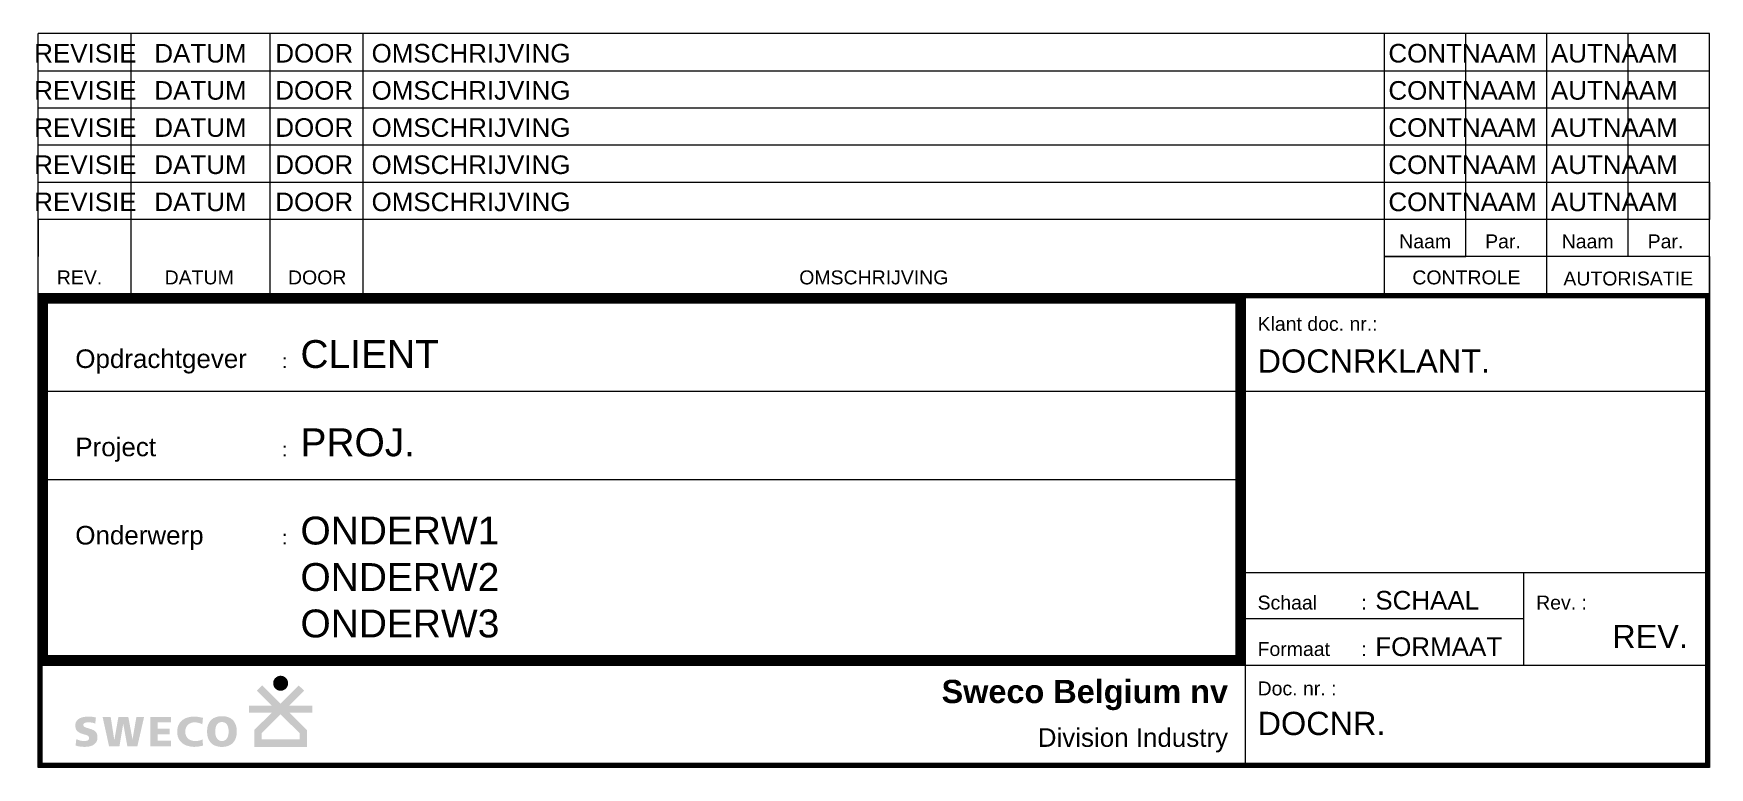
# Model space of a CAD drawing. Header units: millimetres. Extents: x -180 to 0, y 0 to 79.
import ezdxf
from ezdxf.enums import TextEntityAlignment as Align

# ---------------------------------------------------------------- set-up
doc = ezdxf.new("R2010")
doc.units = ezdxf.units.MM
doc.layers.add('TITEL', color=7, linetype='Continuous')
doc.styles.add('GMI_TITEL', font='arial.ttf')

# ---------------------------------------------------------------- blocks, each defined once
blk = doc.blocks.new('A$C11B52075')
for color, points in [(256, [(25.18, 9.23), (25.16, 9.2), (25.12, 9.13), (25.11, 9.09), (25.09, 9.02), (25.08, 8.98), (25.07, 8.94), (25.06, 8.9), (25.06, 8.86), (25.06, 8.81), (25.06, 8.73), (25.07, 8.69), (25.08, 8.65), (25.09, 8.61), (25.11, 8.54), (25.12, 8.5), (25.14, 8.47), (25.16, 8.43), (25.2, 8.36), (25.24, 8.3), (25.29, 8.25), (25.32, 8.22), (25.35, 8.19), (25.38, 8.17), (25.41, 8.15), (25.45, 8.13), (25.48, 8.11), (25.52, 8.09), (25.55, 8.07), (25.59, 8.06), (25.66, 8.03), (25.7, 8.03), (25.78, 8.01), (25.82, 8.01), (25.9, 8.01), (25.95, 8.01), (26.03, 8.03), (26.06, 8.03), (26.14, 8.06), (26.23, 8.1), (26.25, 8.11), (26.28, 8.13), (26.31, 8.15), (26.38, 8.19), (26.4, 8.22), (26.46, 8.27), (26.48, 8.3), (26.53, 8.36), (26.55, 8.4), (26.59, 8.47), (26.63, 8.55), (26.64, 8.61), (26.65, 8.65), (26.66, 8.69), (26.66, 8.73), (26.67, 8.77), (26.67, 8.86), (26.66, 8.9), (26.66, 8.94), (26.64, 9.02), (26.62, 9.09), (26.6, 9.13), (26.59, 9.16), (26.57, 9.2), (26.55, 9.23), (26.53, 9.26), (26.51, 9.3), (26.48, 9.33), (26.46, 9.35), (26.43, 9.38), (26.38, 9.43), (26.31, 9.48), (26.28, 9.5), (26.25, 9.52), (26.18, 9.56), (26.1, 9.58), (26.03, 9.6), (25.99, 9.61), (25.95, 9.61), (25.9, 9.62), (25.82, 9.62), (25.74, 9.61), (25.7, 9.6), (25.66, 9.59), (25.62, 9.58), (25.59, 9.57), (25.55, 9.56), (25.48, 9.52), (25.45, 9.5), (25.41, 9.48), (25.38, 9.46), (25.35, 9.43), (25.29, 9.38), (25.24, 9.33), (25.22, 9.3), (25.2, 9.26)]), (7, [(4.72, 5.19), (4.66, 5.18), (4.54, 5.15), (4.42, 5.12), (4.37, 5.1), (4.26, 5.06), (4.21, 5.03), (4.16, 5), (4.11, 4.97), (4.07, 4.94), (4.02, 4.9), (3.98, 4.86), (3.91, 4.78), (3.88, 4.73), (3.85, 4.68), (3.82, 4.63), (3.8, 4.58), (3.78, 4.52), (3.77, 4.46), (3.76, 4.39), (3.75, 4.33), (3.75, 4.26), (3.75, 4.15), (3.77, 4.06), (3.79, 3.97), (3.81, 3.9), (3.85, 3.82), (3.89, 3.76), (3.93, 3.7), (3.98, 3.65), (4.04, 3.6), (4.09, 3.56), (4.16, 3.52), (4.22, 3.48), (4.29, 3.45), (4.36, 3.42), (4.43, 3.4), (4.49, 3.37), (4.63, 3.33), (4.83, 3.27), (4.89, 3.25), (4.98, 3.22), (5.09, 3.17), (5.19, 3.08), (5.23, 2.99), (5.24, 2.87), (5.23, 2.82), (5.22, 2.78), (5.15, 2.7), (5.06, 2.65), (4.97, 2.62), (4.87, 2.6), (4.77, 2.6), (4.72, 2.6), (4.62, 2.6), (4.53, 2.61), (4.47, 2.61), (4.41, 2.62), (4.31, 2.64), (4.18, 2.68), (3.98, 2.75), (3.86, 2.8), (3.78, 2.11), (3.84, 2.09), (3.89, 2.08), (3.95, 2.06), (4.01, 2.04), (4.13, 2.02), (4.19, 2.01), (4.25, 2), (4.37, 1.99), (4.5, 1.98), (4.61, 1.97), (4.72, 1.97), (4.86, 1.97), (4.99, 1.98), (5.05, 1.99), (5.19, 2), (5.25, 2.02), (5.31, 2.03), (5.37, 2.04), (5.43, 2.06), (5.54, 2.1), (5.65, 2.15), (5.7, 2.18), (5.75, 2.21), (5.8, 2.24), (5.84, 2.28), (5.92, 2.36), (5.96, 2.4), (6.02, 2.5), (6.07, 2.61), (6.09, 2.67), (6.11, 2.73), (6.12, 2.79), (6.13, 2.86), (6.14, 2.94), (6.14, 3.01), (6.13, 3.11), (6.12, 3.21), (6.1, 3.29), (6.07, 3.37), (6.04, 3.45), (6, 3.51), (5.95, 3.57), (5.9, 3.63), (5.85, 3.67), (5.79, 3.72), (5.72, 3.76), (5.66, 3.79), (5.59, 3.82), (5.52, 3.85), (5.45, 3.88), (5.38, 3.9), (5.23, 3.94), (5.1, 3.98), (5.03, 4), (4.92, 4.04), (4.86, 4.06), (4.77, 4.1), (4.67, 4.17), (4.62, 4.26), (4.61, 4.37), (4.63, 4.42), (4.65, 4.46), (4.72, 4.52), (4.8, 4.56), (4.94, 4.59), (5.02, 4.6), (5.12, 4.6), (5.21, 4.61), (5.29, 4.6), (5.45, 4.59), (5.56, 4.57), (5.71, 4.54), (5.79, 4.51), (5.9, 4.47), (5.97, 5.12), (5.88, 5.15), (5.78, 5.17), (5.68, 5.19), (5.58, 5.2), (5.47, 5.21), (5.36, 5.22), (5.25, 5.23), (5.13, 5.23), (5.02, 5.22), (4.9, 5.21), (4.78, 5.2)]), (7, [(7.94, 2.77), (7.56, 5.19), (6.69, 5.19), (7.39, 2.01), (8.5, 2.01), (8.91, 4.47), (9.36, 2.01), (10.43, 2.01), (11.16, 5.19), (10.33, 5.19), (9.91, 2.77), (9.46, 5.19), (8.39, 5.19), (7.97, 2.77)]), (7, [(14.07, 2.01), (14.07, 2.63), (12.62, 2.63), (12.62, 3.32), (13.93, 3.32), (13.93, 3.94), (12.62, 3.94), (12.62, 4.61), (14.04, 4.61), (14.04, 5.19), (11.82, 5.19), (11.82, 2.01)]), (7, [(16.4, 1.98), (16.48, 1.97), (16.64, 1.97), (16.71, 1.98), (16.78, 1.98), (16.85, 1.98), (16.98, 2), (17.1, 2.02), (17.21, 2.04), (17.31, 2.06), (17.41, 2.08), (17.5, 2.11), (17.46, 2.77), (17.37, 2.73), (17.28, 2.7), (17.12, 2.65), (16.98, 2.62), (16.85, 2.6), (16.77, 2.6), (16.72, 2.6), (16.67, 2.6), (16.58, 2.6), (16.5, 2.61), (16.44, 2.61), (16.37, 2.63), (16.29, 2.65), (16.24, 2.67), (16.16, 2.69), (16.1, 2.72), (16.05, 2.75), (15.97, 2.8), (15.93, 2.83), (15.87, 2.88), (15.79, 2.98), (15.71, 3.1), (15.66, 3.22), (15.62, 3.34), (15.61, 3.43), (15.6, 3.49), (15.59, 3.54), (15.59, 3.6), (15.59, 3.68), (15.61, 3.78), (15.62, 3.86), (15.64, 3.91), (15.67, 4.02), (15.71, 4.09), (15.73, 4.14), (15.76, 4.17), (15.79, 4.23), (15.85, 4.3), (15.91, 4.35), (15.96, 4.4), (16.02, 4.44), (16.06, 4.47), (16.1, 4.49), (16.17, 4.52), (16.24, 4.55), (16.29, 4.56), (16.4, 4.59), (16.56, 4.61), (16.65, 4.6), (16.78, 4.6), (16.86, 4.58), (16.96, 4.57), (17.06, 4.54), (17.12, 4.52), (17.17, 4.51), (17.22, 4.49), (17.27, 4.47), (17.33, 4.45), (17.38, 4.42), (17.43, 4.4), (17.5, 5.09), (17.38, 5.11), (17.26, 5.14), (17.15, 5.16), (17.03, 5.18), (16.91, 5.2), (16.8, 5.21), (16.68, 5.22), (16.56, 5.23), (16.47, 5.23), (16.37, 5.22), (16.28, 5.21), (16.19, 5.2), (16.1, 5.19), (16.01, 5.17), (15.92, 5.15), (15.84, 5.13), (15.76, 5.1), (15.68, 5.07), (15.6, 5.04), (15.53, 5), (15.46, 4.96), (15.39, 4.92), (15.32, 4.88), (15.26, 4.83), (15.2, 4.78), (15.14, 4.72), (15.08, 4.66), (14.99, 4.54), (14.95, 4.47), (14.91, 4.39), (14.87, 4.32), (14.84, 4.24), (14.81, 4.16), (14.79, 4.08), (14.77, 3.99), (14.75, 3.9), (14.74, 3.8), (14.73, 3.7), (14.73, 3.6), (14.73, 3.49), (14.74, 3.38), (14.75, 3.28), (14.77, 3.18), (14.79, 3.09), (14.82, 3), (14.86, 2.91), (14.89, 2.83), (14.93, 2.76), (14.98, 2.69), (15.03, 2.62), (15.08, 2.55), (15.14, 2.49), (15.2, 2.43), (15.26, 2.38), (15.32, 2.33), (15.39, 2.28), (15.46, 2.24), (15.53, 2.2), (15.6, 2.17), (15.68, 2.14), (15.75, 2.1), (15.83, 2.08), (15.91, 2.06), (15.99, 2.04), (16.07, 2.02), (16.16, 2), (16.24, 1.99), (16.32, 1.98)])]:
    blk.add_hatch(color=color).paths.add_polyline_path(points)
h = blk.add_hatch(color=7)
h.paths.add_polyline_path([(23.02, 3.78), (23.02, 1.97), (28.7, 1.97), (28.7, 3.78), (26.8, 5.66), (29.27, 5.66), (29.27, 6.4), (26.8, 6.41), (28.4, 8.01), (27.82, 8.57), (25.85, 6.6), (23.87, 8.6), (23.3, 8.03), (24.93, 6.4), (22.46, 6.4), (22.46, 5.66), (24.92, 5.66)])
h.paths.add_polyline_path([(23.82, 2.77), (23.82, 3.45), (25.85, 5.47), (27.9, 3.45), (27.9, 2.77)], flags=16)
h = blk.add_hatch(color=7)
h.paths.add_polyline_path([(19.54, 1.97), (19.64, 1.97), (19.73, 1.97), (19.82, 1.98), (19.91, 2), (20, 2.01), (20.08, 2.03), (20.16, 2.06), (20.23, 2.08), (20.37, 2.14), (20.44, 2.18), (20.51, 2.22), (20.57, 2.26), (20.63, 2.31), (20.73, 2.41), (20.78, 2.47), (20.83, 2.53), (20.87, 2.59), (20.91, 2.65), (20.95, 2.72), (20.98, 2.78), (21.01, 2.86), (21.04, 2.93), (21.06, 3.01), (21.08, 3.09), (21.1, 3.17), (21.12, 3.25), (21.13, 3.34), (21.14, 3.43), (21.14, 3.52), (21.14, 3.62), (21.14, 3.71), (21.14, 3.8), (21.13, 3.89), (21.12, 3.98), (21.1, 4.07), (21.08, 4.15), (21.06, 4.23), (21.04, 4.31), (21.01, 4.38), (20.98, 4.45), (20.95, 4.52), (20.91, 4.59), (20.87, 4.65), (20.83, 4.71), (20.79, 4.77), (20.74, 4.82), (20.69, 4.88), (20.63, 4.93), (20.57, 4.97), (20.51, 5.02), (20.45, 5.06), (20.31, 5.12), (20.24, 5.15), (20.16, 5.18), (20.08, 5.2), (20, 5.22), (19.91, 5.24), (19.83, 5.25), (19.73, 5.26), (19.64, 5.27), (19.54, 5.27), (19.45, 5.27), (19.35, 5.26), (19.26, 5.25), (19.17, 5.24), (19.09, 5.22), (19, 5.2), (18.93, 5.18), (18.85, 5.15), (18.78, 5.12), (18.71, 5.09), (18.64, 5.06), (18.57, 5.02), (18.51, 4.97), (18.45, 4.93), (18.4, 4.88), (18.3, 4.77), (18.25, 4.71), (18.21, 4.65), (18.17, 4.59), (18.14, 4.52), (18.1, 4.45), (18.07, 4.38), (18.04, 4.31), (18.02, 4.23), (18, 4.15), (17.98, 4.07), (17.97, 3.98), (17.96, 3.89), (17.95, 3.8), (17.95, 3.71), (17.94, 3.62), (17.95, 3.52), (17.95, 3.43), (17.96, 3.34), (17.97, 3.25), (17.98, 3.17), (18, 3.09), (18.02, 3.01), (18.04, 2.93), (18.07, 2.86), (18.1, 2.78), (18.14, 2.72), (18.17, 2.65), (18.21, 2.59), (18.26, 2.53), (18.3, 2.47), (18.35, 2.41), (18.4, 2.36), (18.46, 2.31), (18.52, 2.26), (18.58, 2.22), (18.64, 2.18), (18.71, 2.14), (18.78, 2.11), (18.85, 2.08), (18.93, 2.06), (19.01, 2.03), (19.09, 2.01), (19.18, 2), (19.26, 1.98), (19.35, 1.97), (19.45, 1.97)])
h.paths.add_polyline_path([(19.54, 2.6), (19.45, 2.6), (19.41, 2.61), (19.34, 2.62), (19.28, 2.65), (19.24, 2.67), (19.14, 2.73), (19.09, 2.78), (19.04, 2.82), (19.01, 2.88), (18.99, 2.91), (18.97, 2.95), (18.93, 3.02), (18.91, 3.06), (18.89, 3.12), (18.87, 3.19), (18.86, 3.24), (18.84, 3.33), (18.82, 3.49), (18.82, 3.62), (18.82, 3.72), (18.84, 3.88), (18.86, 4), (18.89, 4.11), (18.91, 4.18), (18.93, 4.22), (18.95, 4.26), (18.97, 4.3), (18.99, 4.35), (19.05, 4.42), (19.12, 4.49), (19.23, 4.57), (19.35, 4.61), (19.46, 4.64), (19.54, 4.64), (19.59, 4.64), (19.63, 4.63), (19.73, 4.62), (19.82, 4.58), (19.92, 4.53), (19.97, 4.49), (20.01, 4.45), (20.05, 4.4), (20.09, 4.35), (20.12, 4.3), (20.16, 4.22), (20.19, 4.14), (20.2, 4.09), (20.22, 4.01), (20.25, 3.85), (20.26, 3.65), (20.26, 3.45), (20.23, 3.26), (20.21, 3.19), (20.2, 3.14), (20.16, 3.02), (20.12, 2.95), (20.09, 2.9), (20.02, 2.8), (19.93, 2.72), (19.85, 2.67), (19.8, 2.65), (19.75, 2.62), (19.64, 2.6), (19.59, 2.6)], flags=16)

msp = doc.modelspace()

# ---------------------------------------------------------------- linework, layer by layer
at = {"layer": 'TITEL', "transparency": 33554687}
for p, q in [((0, 79), (-180, 79)), ((-180, 55), (-180, 79)), ((-170, 51), (-170, 79)), ((-155, 51), (-155, 79)), ((-145, 51), (-145, 79)), ((-35, 51), (-35, 79)), ((-26.25, 55), (-26.25, 79)), ((-17.5, 51), (-17.5, 79)), ((-8.75, 55), (-8.75, 79)), ((0, 59), (0, 79)), ((-180, 75), (0, 75)), ((-180, 71), (0, 71)), ((-165, 71), (-16, 71)), ((0, 67), (-180, 67)), ((-180, 63), (0, 63)), ((0, 63), (0, 59)), ((0, 59), (-180, 59)), ((-180, 59), (-180, 55)), ((0, 51), (0, 59)), ((-180, 51), (-180, 55)), ((-17.5, 55), (-35, 55)), ((-35, 55), (-26.25, 55)), ((0, 55), (-17.5, 55)), ((0, 55), (0, 51)), ((-180, 51), (0, 51)), ((-50, 51), (-50, 11)), ((-179, 40.5), (-51, 40.5)), ((-50, 40.5), (0, 40.5)), ((-179, 31), (-51, 31)), ((-179, 31), (-151, 31)), ((-50, 21), (0, 21)), ((-20, 11), (-20, 21)), ((-20, 16), (-50, 16)), ((-180, 11), (0, 11)), ((-50, 11), (-50, 0))]:
    msp.add_line(p, q, dxfattribs=at)
for points, const_width in [([(-180, 50.5), (-50.5, 50.5), (-50.5, 11.5), (-179.5, 11.5), (-179.5, 50.5)], 1), ([(-50, 50.75), (-0.25, 50.75), (-0.25, 0.25), (-179.75, 0.25), (-179.75, 11)], 0.5)]:
    msp.add_lwpolyline(points, dxfattribs=dict(at, const_width=const_width))
for points in [[(-180, 51), (0, 51), (0, 0), (-180, 0)], [(-180, 51), (-50, 51), (-50, 11), (-180, 11)], [(-179, 50), (-51, 50), (-51, 12), (-179, 12)]]:
    msp.add_lwpolyline(points, close=True, dxfattribs=at)

# ---------------------------------------------------------------- block references
msp.add_blockref('A$C11B52075', (-179.75, 0.25), dxfattribs=at)

# ---------------------------------------------------------------- texts
at = {"layer": 'TITEL', "transparency": 33554687, "style": 'GMI_TITEL'}
for s, p in [('Naam', (-30.62, 55.88)), ('Naam', (-13.12, 55.88)), ('OMSCHRIJVING', (-90, 52)), ('AUTORISATIE', (-8.75, 51.88))]:
    msp.add_text(s, height=1.5, dxfattribs=at).set_placement(p, align=Align.CENTER)
for s, height, p in [('Par.', 1.5, (-24.16, 55.88)), ('Par.', 1.5, (-6.66, 55.88)), ('REV.', 1.5, (-177.99, 52)), ('DATUM', 1.5, (-166.38, 52)), ('DOOR', 1.5, (-153.09, 52)), ('CONTROLE', 1.5, (-32, 52)), ('Klant doc. nr.:', 1.5, (-48.67, 47)), ('Opdrachtgever', 2, (-176, 43)), (':', 1.5, (-153.75, 43)), ('Project', 2, (-176, 33.5)), (':', 1.5, (-153.75, 33.5)), ('Onderwerp', 2, (-176, 24)), (':', 1.5, (-153.75, 24)), ('Schaal', 1.5, (-48.67, 17)), (':', 1.5, (-37.5, 17)), ('Rev. :', 1.5, (-18.67, 17)), ('Formaat', 1.5, (-48.67, 12)), (':', 1.5, (-37.5, 12)), ('Doc. nr. :', 1.5, (-48.67, 7.76))]:
    msp.add_text(s, height=height, dxfattribs=at).set_placement(p)
at = {"layer": 'TITEL', "transparency": 33554687, "attachment_point": 3, "style": 'GMI_TITEL'}
for s, width, insert, char_height in [('\\pt35;{\\fArial|b1|i0|c0|p34;Sweco Belgium nv}', 33.7665, (-51.85, 9.43), 2.5), ('\\pt28;Division Industry', 25.1013, (-51.85, 4.22), 2)]:
    msp.add_mtext_dynamic_manual_height_columns(s, width=width, gutter_width=12.5, heights=[0], dxfattribs=dict(at, insert=insert, char_height=char_height))
at = {"layer": 'TITEL', "transparency": 33554687, "style": 'GMI_TITEL'}
for tag, text, height, p in [('REVISIE', '', 2, (-174.91, 75.88)), ('DATUM', '', 2, (-162.52, 75.88)), ('REVISIE', '', 2, (-174.91, 71.88)), ('DATUM', '', 2, (-162.52, 71.88)), ('REVISIE', '', 2, (-174.91, 67.88)), ('DATUM', '', 2, (-162.52, 67.88)), ('REVISIE', '', 2, (-174.91, 63.88)), ('DATUM', '', 2, (-162.52, 63.88)), ('REVISIE', '1', 2, (-174.91, 59.88)), ('DATUM', 'dd/mm/jj', 2, (-162.52, 59.88)), ('REV.', '1', 2.5, (-6.4, 12.85))]:
    msp.add_attdef(tag, text=text, height=height, dxfattribs=at).set_placement(p, align=Align.CENTER)
for tag, p, s, height in [('DOOR', (-154.46, 75.88), '', 2), ('OMSCHRIJVING', (-144.09, 75.88), '', 2), ('CONTNAAM', (-34.58, 75.88), '', 2), ('AUTNAAM', (-17.08, 75.88), '', 2), ('DOOR', (-154.46, 71.88), '', 2), ('OMSCHRIJVING', (-144.09, 71.88), '', 2), ('CONTNAAM', (-34.58, 71.88), '', 2), ('AUTNAAM', (-17.08, 71.88), '', 2), ('DOOR', (-154.46, 67.88), '', 2), ('OMSCHRIJVING', (-144.09, 67.88), '', 2), ('CONTNAAM', (-34.58, 67.88), '', 2), ('AUTNAAM', (-17.08, 67.88), '', 2), ('DOOR', (-154.46, 63.88), '', 2), ('OMSCHRIJVING', (-144.09, 63.88), '', 2), ('CONTNAAM', (-34.58, 63.88), '', 2), ('AUTNAAM', (-17.08, 63.88), '', 2), ('DOOR', (-154.46, 59.88), '', 2), ('OMSCHRIJVING', (-144.09, 59.88), 'BASISVERSIE', 2), ('CONTNAAM', (-34.58, 59.88), '', 2), ('AUTNAAM', (-17.08, 59.88), '', 2), ('CLIENT', (-151.75, 43), '', 3), ('DOCNRKLANT.', (-48.67, 42.5), '', 2.5), ('PROJ.', (-151.75, 33.5), '', 3), ('ONDERW1', (-151.75, 24), '', 3), ('ONDERW2', (-151.75, 19), '', 3), ('SCHAAL', (-35.99, 17), '1/50', 2), ('ONDERW3', (-151.75, 14), '', 3), ('FORMAAT', (-35.99, 12), 'A', 2), ('DOCNR.', (-48.67, 3.49), '', 2.5)]:
    msp.add_attdef(tag, p, s, height=height, dxfattribs=at)

doc.saveas('drawing.dxf')
